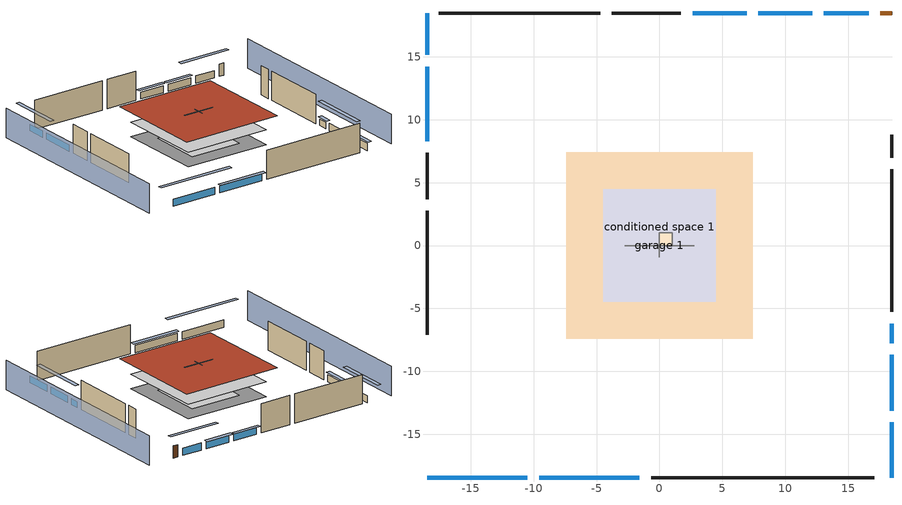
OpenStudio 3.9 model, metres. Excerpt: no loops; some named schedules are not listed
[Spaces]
conditioned space 1
 floor to garage 1 (Floor1 construction): -4.48,-4.48 -4.48,4.48 4.48,4.48 4.48,-4.48 z0
 floor foundation (Slab2 construction): -7.41,-7.41 -7.41,7.41 7.41,7.41 7.41,-7.41 z0
 floor adiabatic (AdiabaticFloorConstruction): -7.41,-7.41 -7.41,7.41 7.41,7.41 7.41,-7.41 z2.44
 wall outside (Wall3 construction): -0.67,-18.48 17.06,-18.48 z0:4.88
 wall outside (Wall4 construction): -18.48,2.77 -18.48,-7.08 z0:4.88
 wall outside (Wall7 construction): -4.71,18.48 -17.55,18.48 z0:4.88
 wall outside (Wall8 construction): 18.48,-5.28 18.48,6.06 z0:4.88
 wall outside (AdiabaticWallConstruction): -18.48,-18.48 -10.5,-18.48 / -9.58,-18.48 -1.6,-18.48 / 18.48,-13.12 18.48,-8.69 / 18.48,-18.48 18.48,-14.05 z0:1.19; -18.48,18.48 -18.48,15.15 z0:1.1; -18.48,14.22 -18.48,8.28 / 12.15,18.48 7.85,18.48 z0:1.16; 16.64,18.48 13.07,18.48 z0:1.22; 6.92,18.48 2.63,18.48 z0:1.13; 18.48,-7.76 18.48,-6.21 z0:1.04
 wall outside (AdiabaticWallConstruction 1): 18.48,18.48 17.57,18.48 z0:2.03
 wall to garage 1 (Wall5 construction): 2.74,0 -2.74,0 z0:4.88
 wall to garage 1 (Wall6 construction): 0,0.91 0,-0.91 z0:4.88
 window (WindowConstruction): -18.48,-18.48 -10.5,-18.48 z0:1.19
 window (WindowConstruction 1): -9.58,-18.48 -1.6,-18.48 z0:1.19
 window (WindowConstruction 2): -18.48,18.48 -18.48,15.15 z0:1.1
 window (WindowConstruction 3): -18.48,14.22 -18.48,8.28 z0:1.16
 window (WindowConstruction 4): 16.64,18.48 13.07,18.48 z0:1.22
 window (WindowConstruction 5): 12.15,18.48 7.85,18.48 z0:1.16
 window (WindowConstruction 6): 6.92,18.48 2.63,18.48 z0:1.13
 window (WindowConstruction 7): 18.48,-13.12 18.48,-8.69 z0:1.19
 window (WindowConstruction 8): 18.48,-7.76 18.48,-6.21 z0:1.04
 window (WindowConstruction 9): 18.48,-18.48 18.48,-14.05 z0:1.19
 door (Door): 18.48,18.48 17.57,18.48 z0:2.03
 ceiling adiabatic (AdiabaticFloorConstruction): 7.41,-7.41 7.41,7.41 -7.41,7.41 -7.41,-7.41 z2.44
 roof outside (Roof1 construction): -8.66,8.66 -8.66,-8.66 8.66,-8.66 8.66,8.66 z4.88
garage 1
 floor foundation (Slab1 construction): -4.48,-4.48 -4.48,4.48 4.48,4.48 4.48,-4.48 z0
 wall outside (Wall1 construction): -18.48,7.35 -18.48,3.7 z0:4.88
 wall outside (Wall2 construction): 1.7,18.48 -3.78,18.48 z0:4.88
 wall outside (Wall9 construction): 18.48,6.99 18.48,8.82 z0:4.88
central ac and furnace airloop ret air space
 floor adiabatic (AdiabaticConst): 0,0 0,1 1,1 1,0 z0
 wall adiabatic (AdiabaticConst): 0,1 0,0 1,0 1,1 0,1 z0:1
 ceiling adiabatic (AdiabaticConst): 1,0 1,1 0,1 0,0 z1
shading: 23.06,-18.48 23.06,18.48 / -23.06,18.48 -23.06,-18.48 z0:4.88; -7.76,-18.48 -21.23,-18.48 -21.23,-19.09 -7.76,-19.09 z3.93; -1.29,-18.48 -9.88,-18.48 -9.88,-19.09 -1.29,-19.09 z1.49; -18.48,12.4 -18.48,21.23 -19.09,21.23 -19.09,12.4 z3.84; -18.48,7.98 -18.48,14.52 -19.09,14.52 -19.09,7.98 z1.46; 10.33,18.48 19.38,18.48 19.38,19.09 10.33,19.09 z3.96; 7.54,18.48 12.45,18.48 12.45,19.09 7.54,19.09 z1.46; 2.33,18.48 7.22,18.48 7.22,19.09 2.33,19.09 z1.43; 18.48,-5.95 18.48,-15.87 19.09,-15.87 19.09,-5.95 z3.93; 18.48,-5.91 18.48,-8.07 19.09,-8.07 19.09,-5.91 z1.34; 18.48,-13.75 18.48,-18.79 19.09,-18.79 19.09,-13.75 z1.49
[Site]
Portland Intl Arpt_OR: Latitude {deg}=45.59; Longitude {deg}=-122.6; Time Zone {hr}=-8; Elevation {m}=33; Terrain=Suburbs; Keep Site Location Information=Yes
[Site:GroundTemperature:Shallow]
10.2558, 8.96328, 8.85977, 9.47314, 11.9355, 14.3863, 16.5111, 17.8571, 17.9714, 16.8767, 14.8061, 12.4304
[Site:WaterMainsTemperature]
Calculation Method=Schedule; Temperature Schedule=mains temperature schedule
[Building]
Building 1
[Material] Roughness=Rough
Name | Thickness {m} | Conductivity {W/m-K} | Density {kg/m3} | Specific Heat {J/kg-K} | Thermal Absorptance | Solar Absorptance | Visible Absorptance
asphalt or fiberglass shingles | 0.00635 | 0.162714 | 1121.4 | 1465.45 | 0.9 | 0.85 | 0.85
roof rigid ins | 0.103632 | 0.029427 | 32.04 | 1214.23 | 0.9 | 0.7 | 0.7
osb sheathing 0.75 in. | 0.01905 | 0.115458 | 512.64 | 1214.23 | 0.9 | 0.7 | 0.7
roof stud and cavity | 0.2032 | 0.161866 | 78.34581 | 1123.46 | 0.9 | 0.7 | 0.7
gypsum board | 0.0127 | 0.160291 | 801 | 837.4 | 0.9 | 0.6 | 0.6
composite shingle siding | 0.00635 | 0.162714 | 1121.4 | 1465.45 | 0.9 | 0.7 | 0.7
osb sheathing 0.5 in. | 0.0127 | 0.115458 | 512.64 | 1214.23 | 0.9 | 0.7 | 0.7
wall stud and cavity | 0.1397 | 0.348479 | 139.0536 | 1170.24 | 0.9 | 0.6 | 0.6
wall rigid ins | 0.051816 | 0.029427 | 32.04 | 1214.23 | 0.9 | 0.7 | 0.7
wall stud and cavity 1 | 0.1397 | 0.207325 | 139.0536 | 1170.24 | 0.9 | 0.7 | 0.7
wall rigid ins 1; wall rigid ins 2; interior horizontal ins; interior horizontal ins 1 | 0.051816 | 0.029427 | 32.04 | 1214.23
wall stud and cavity 2 | 0.1397 | 0.222524 | 139.0536 | 1170.24 | 0.9 | 0.7 | 0.7
floor stud and cavity | 0.1397 | 0.923637 | 92.3553 | 1139.71 | 0.9 | 0.7 | 0.7
floor covering | 0.0127 | 0.0433444 | 54.468 | 1339.84 | 0.9 | 0.6 | 0.6
interior vertical ins; interior vertical ins 1 | 0.025908 | 0.029427 | 32.04 | 1214.23
concrete 4.0 in. | 0.1016 | 1.803125 | 2242.8 | 837.4 | 0.9 | 0.7 | 0.7
floor covering 1 | 0.0127 | 0.0450781 | 54.468 | 1339.84 | 0.9 | 0.9 | 0.9
wood siding; wood siding 1 | 0.0254 | 0.102417 | 544.68 | 1172.36
wall rigid ins 3; floor rigid ins | 0.512978 | 0.029427 | 32.04 | 1214.23 | 0.9 | 0.7 | 0.7
wall stud and cavity 3 | 0.0889 | 0.380278 | 52.3479 | 1209.89 | 0.9 | 0.7 | 0.7
door material | 0.04445 | 0.0612267 | 512.64 | 1214.23 | 0.9 | 0.7 | 0.7
floor stud and cavity 1 | 0.1397 | 1.75129 | 37.0049 | 1207.88 | 0.9 | 0.7 | 0.7
wall stud and cavity 4 | 0.0889 | 0.391764 | 83.0341 | 1211.67 | 0.9 | 0.7 | 0.7
furniture material conditioned space 1; furniture material garage 1 | 0.1524 | 0.115458 | 640.8 | 1214.23 | 0.9 | 0.6 | 0.6
[Construction]
Roof1 construction: asphalt or fiberglass shingles, roof rigid ins, osb sheathing 0.75 in., roof stud and cavity, gypsum board
Wall1 construction; Wall2 construction; Wall9 construction: composite shingle siding, osb sheathing 0.5 in., wall stud and cavity
Wall3 construction; Wall4 construction; Wall7 construction; Wall8 construction: composite shingle siding, wall rigid ins, osb sheathing 0.5 in., wall stud and cavity 1, gypsum board
Wall5 construction: wall rigid ins 1, osb sheathing 0.5 in., wall stud and cavity 2, gypsum board
Wall6 construction: wall rigid ins 2, osb sheathing 0.5 in., wall stud and cavity 2, gypsum board
Floor1 construction: floor stud and cavity, osb sheathing 0.75 in., floor covering
Slab1 construction: concrete 4.0 in.
Slab2 construction: concrete 4.0 in., floor covering 1
WindowConstruction; WindowConstruction 1; WindowConstruction 2; WindowConstruction 3; WindowConstruction 4; WindowConstruction 5; WindowConstruction 6; WindowConstruction 7; WindowConstruction 8; WindowConstruction 9: WindowMaterial
AdiabaticWallConstruction: wood siding, wall rigid ins 3, wall stud and cavity 3, gypsum board
Door: door material
AdiabaticWallConstruction 1: wood siding 1, wall rigid ins 3, wall stud and cavity 3, gypsum board
AdiabaticFloorConstruction: floor stud and cavity 1, floor rigid ins, osb sheathing 0.75 in., floor covering
PartitionWallConstruction: gypsum board, wall stud and cavity 4, gypsum board
furniture construction conditioned space 1: furniture material conditioned space 1
furniture construction garage 1: furniture material garage 1
AdiabaticConst: Adiabatic
[WindowMaterial:SimpleGlazingSystem]
WindowMaterial: U-Factor {W/m2-K}=2.15764; Solar Heat Gain Coefficient=0.44
[Material:NoMass]
Adiabatic: Roughness=Rough; Thermal Resistance {m2-K/W}=176.1
[ThermalZone] Multiplier=1; Use Ideal Air Loads=No
Name | Volume {m3} | Thermostat
conditioned space | 1265.65 | conditioned space temperature setpoint
garage | 195.726
central ac and furnace airloop ret air zone | 1
[Sizing:Zone] Zone Cooling Design Supply Air Temperature Input Method=SupplyAirTemperature; Zone Cooling Design Supply Air Temperature {C}=14; Zone Cooling Design Supply Air Temperature Difference {deltaC}=11.11; Zone Heating Design Supply Air Temperature Input Method=SupplyAirTemperature; Zone Heating Design Supply Air Temperature {C}=40; Zone Heating Design Supply Air Temperature Difference {deltaC}=11.11; Zone Cooling Design Supply Air Humidity Ratio {kg-H2O/kg-air}=0.0085; Zone Heating Design Supply Air Humidity Ratio {kg-H2O/kg-air}=0.008; Cooling Design Air Flow Method=DesignDay; Heating Design Air Flow Method=DesignDay; Account for Dedicated Outdoor Air System=No; Dedicated Outdoor Air System Control Strategy=NeutralSupplyAir; Dedicated Outdoor Air Low Setpoint Temperature for Design {C}=autosize; Dedicated Outdoor Air High Setpoint Temperature for Design {C}=autosize; Zone Load Sizing Method=Sensible Load Only No Latent Load; Zone Latent Cooling Design Supply Air Humidity Ratio Input Method=HumidityRatioDifference; Zone Cooling Design Supply Air Humidity Ratio Difference {kgWater/kgDryAir}=0.005; Zone Latent Heating Design Supply Air Humidity Ratio Input Method=HumidityRatioDifference; Zone Humidification Design Supply Air Humidity Ratio Difference {kgWater/kgDryAir}=0.005; Sizing Option=Coincident
garage; central ac and furnace airloop ret air zone
[Space]
Name | Thermal Zone | Volume {m3}
conditioned space 1 | conditioned space | 1265.65
garage 1 | garage | 195.726
central ac and furnace airloop ret air space | central ac and furnace airloop ret air zone
[ThermostatSetpoint:DualSetpoint]
conditioned space temperature setpoint: Heating Setpoint Temperature Schedule=heating setpoint; Cooling Setpoint Temperature Schedule=cooling setpoint; Temperature Difference Between Cutout And Setpoint {deltaC}=0
[Foundation:Kiva] Interior Horizontal Insulation Depth {m}=0; Interior Horizontal Insulation Width {m}=0.6096; Interior Vertical Insulation Depth {m}=0.1016; Wall Height Above Grade {m}=0.1016; Wall Depth Below Slab {m}=0.2032
Name | Initial Indoor Air Temperature {C} | Interior Horizontal Insulation Material | Interior Vertical Insulation Material
Foundation Kiva 1 | 13.4258 | interior horizontal ins | interior vertical ins
Foundation Kiva 2 | 16.6667 | interior horizontal ins 1 | interior vertical ins 1
[Foundation:Kiva:Settings]
Soil Conductivity {W/m-K}=1.9041; Soil Density {kg/m3}=1842.3; Soil Specific Heat {J/kg-K}=418.7; Ground Solar Absorptivity=0.9; Ground Thermal Absorptivity=0.9; Ground Surface Roughness {m}=0.03; Far-Field Width {m}=40; Deep-Ground Boundary Condition=ZeroFlux; Deep-Ground Depth {m}=40; Minimum Cell Dimension {m}=0.2; Maximum Cell Growth Coefficient=3; Simulation Timestep=Timestep
[SurfaceProperty:ExposedFoundationPerimeter] Exposed Perimeter Calculation Method=TotalExposedPerimeter
Name | Total Exposed Perimeter {m}
Slab1 | 21.9456
Slab2 | 52.60848
[SurfaceProperty:IncidentSolarMultiplier] Incident Solar Multiplier=1; Incident Solar Multiplier Schedule=trans schedule winter=0.85 summer=0.7
Window1; Window2; Window3; Window4; Window5; Window6; Window7; Window8; Window9; Window10
[InternalMass:Definition] Design Level Calculation Method=SurfaceArea
Name | Construction | Surface Area {m2}
partition wall mass | PartitionWallConstruction | 519.049
furniture mass conditioned space 1 | furniture construction conditioned space 1 | 207.62
furniture mass garage 1 | furniture construction garage 1 | 8.02682
[InternalMass] Multiplier=1
Name | Internal Mass Definition | Space or SpaceType
partition wall mass | partition wall mass | conditioned space 1
furniture mass conditioned space 1 | furniture mass conditioned space 1 | conditioned space 1
furniture mass garage 1 | furniture mass garage 1 | garage 1
[Fan:SystemModel]
central ac and furnace supply fan: Availability Schedule=Always On Discrete; Design Maximum Air Flow Rate {m3/s}=0.649872; Speed Control Method=Discrete; Electric Power Minimum Flow Rate Fraction=0.2; Design Pressure Rise {Pa}=500; Motor Efficiency=1; Motor In Air Stream Fraction=1; Design Electric Power Consumption {W}=autosize; Design Power Sizing Method=PowerPerFlow; Electric Power Per Unit Flow Rate {W/(m3/s)}=1059.44; Electric Power Per Unit Flow Rate Per Unit Pressure {W-s/m3-Pa}=1.66667; Fan Total Efficiency=0.7; Motor Loss Radiative Fraction=0; Speed Flow Fraction 1=0.90487; Speed Electric Power Fraction 1=0.74089; Speed Flow Fraction 2=1; Speed Electric Power Fraction 2=1
[ElectricEquipment:Definition] Design Level Calculation Method=EquipmentLevel
Name | Design Level {W} | Fraction Latent | Fraction Radiant | Fraction Lost
ceiling fan | 17.6144 | 0 | 0.558 | 0
clothes washer | 655.218 | 0.03 | 0.162 | 0.7
clothes dryer | 3068.83 | 0.015 | 0.081 | 0.85
dishwasher | 573.606 | 0.3 | 0.18 | 0.4
fridge | 57.5342 | 0 | 0.6 | 0
freezer | 194.914 | 0 | 0.6 | 0
cooking range | 149.367 | 0.16 | 0.384 | 0.2
misc tv | 1837.41 | 0 | 0.6 | 0
misc plug loads | 1328.97 | 0.021 | 0.558 | 0.049
misc pool heater | 1604.12 | 0 | 0 | 1
misc pool pump | 1751.56 | 0 | 0 | 1
misc permanent spa heater | 736.793 | 0 | 0 | 1
misc permanent spa pump | 770.505 | 0 | 0 | 1
whole house fan; mech vent house fan | 0 | 0 | 0 | 1
mech vent house fan cfis | 0 | 0 | 0 | 0
mech vent range fan 0; mech vent bath fan 0 | 30 | 0 | 0 | 1
[ElectricEquipment]
Name | Electric Equipment Definition | Space or SpaceType | Schedule
ceiling fan | ceiling fan | conditioned space 1 | ceiling_fan
clothes washer | clothes washer | conditioned space 1 | clothes_washer
clothes dryer | clothes dryer | conditioned space 1 | clothes_dryer
dishwasher | dishwasher | conditioned space 1 | dishwasher
fridge | fridge | conditioned space 1 | fridge schedule
freezer | freezer | garage 1 | freezer schedule
cooking range | cooking range | conditioned space 1 | cooking_range
misc tv | misc tv | conditioned space 1 | plug_loads_tv
misc plug loads | misc plug loads | conditioned space 1 | plug_loads_other
misc pool heater | misc pool heater | conditioned space 1 | misc pool heater schedule
misc pool pump | misc pool pump | conditioned space 1 | misc pool pump schedule
misc permanent spa heater | misc permanent spa heater | conditioned space 1 | misc permanent spa heater schedule
misc permanent spa pump | misc permanent spa pump | conditioned space 1 | misc permanent spa pump schedule
whole house fan | whole house fan | conditioned space 1 | Always On Discrete
mech vent house fan | mech vent house fan | conditioned space 1 | mech vent house fan schedule
mech vent house fan cfis | mech vent house fan cfis | conditioned space 1 | mech vent house fan cfis schedule
mech vent range fan 0 | mech vent range fan 0 | conditioned space 1 | mech vent range fan 0 schedule
mech vent bath fan 0 | mech vent bath fan 0 | conditioned space 1 | mech vent bath fan 0 schedule
[EnergyManagementSystem:Actuator]
Name | Actuated Component | Actuated Component Type | Actuated Component Control Type | Zone or Space
water_heater_sens_act | water heater sens | OtherEquipment | Power Level | garage 1
water_heater_lat_act | water heater lat | OtherEquipment | Power Level | garage 1
water_heater_hpwh_ec_adj_act | water heater energy adjustment1 | OtherEquipment | Power Level | garage 1
central_ac_and_furnace_airloop_0_SupSensLkToCond_act | central ac and furnace airloop_0 SupSensLkToCond | OtherEquipment | Power Level | conditioned space 1
central_ac_and_furnace_airloop_0_SupLatLkToCond_act | central ac and furnace airloop_0 SupLatLkToCond | OtherEquipment | Power Level | conditioned space 1
central_ac_and_furnace_airloop_0_SupCondToLv_act | central ac and furnace airloop_0 SupCondToLv | OtherEquipment | Power Level | conditioned space 1
central_ac_and_furnace_airloop_0_RetCondToRP_act | central ac and furnace airloop_0 RetCondToRP | OtherEquipment | Power Level | central ac and furnace airloop ret air space
central_ac_and_furnace_airloop_0_RetSensLkToRP_act | central ac and furnace airloop_0 RetSensLkToRP | OtherEquipment | Power Level | central ac and furnace airloop ret air space
central_ac_and_furnace_airloop_0_RetLatLkToRP_act | central ac and furnace airloop_0 RetLatLkToRP | OtherEquipment | Power Level | central ac and furnace airloop ret air space
central_ac_and_furnace_airloop_0_SupCondToDZ_act | central ac and furnace airloop_0 SupCondToDZ | OtherEquipment | Power Level | garage 1
central_ac_and_furnace_airloop_0_RetCondToDZ_act | central ac and furnace airloop_0 RetCondToDZ | OtherEquipment | Power Level | garage 1
central_ac_and_furnace_airloop_0_SupSensLkToDZ_act | central ac and furnace airloop_0 SupSensLkToDZ | OtherEquipment | Power Level | garage 1
central_ac_and_furnace_airloop_0_SupLatLkToDZ_act | central ac and furnace airloop_0 SupLatLkToDZ | OtherEquipment | Power Level | garage 1
whole_house_fan_act | whole house fan | ElectricEquipment | Electricity Rate | conditioned space 1
mech_vent_house_fan_cfis_act | mech vent house fan cfis | ElectricEquipment | Electricity Rate | conditioned space 1
mech_vent_house_fan_sensible_load_act | mech vent house fan sensible load | OtherEquipment | Power Level | conditioned space 1
mech_vent_house_fan_latent_load_act | mech vent house fan latent load | OtherEquipment | Power Level | conditioned space 1
[OtherEquipment:Definition] Design Level Calculation Method=EquipmentLevel
Name | Design Level {W} | Fraction Latent | Fraction Radiant | Fraction Lost
water heater sens; central ac and furnace airloop_0 SupSensLkToCond; central ac and furnace airloop_0 SupCondToLv; central ac and furnace airloop_0 RetCondToRP; central ac and furnace airloop_0 RetSensLkToRP; central ac and furnace airloop_0 SupCondToDZ; central ac and furnace airloop_0 RetCondToDZ; central ac and furnace airloop_0 SupSensLkToDZ; mech vent house fan sensible load | 0 | 0 | 0 | 0
water heater lat; central ac and furnace airloop_0 SupLatLkToCond; central ac and furnace airloop_0 RetLatLkToRP; central ac and furnace airloop_0 SupLatLkToDZ; mech vent house fan latent load | 0 | 1 | 0 | 0
water heater energy adjustment1 | 0.01 | 0 | 0 | 1
clothes dryer 2 | 0 | 0.015 | 0.081 | 0.85
cooking range 2 | 4377.51 | 0.16 | 0.384 | 0.2
general water use sensible | -98.09 | 0 | 0.6 | 0
general water use latent | 99.529 | 1 | 0 | 0
[OtherEquipment]
Name | Other Equipment Definition | Space or SpaceType | Schedule | Fuel Type
water heater sens | water heater sens | garage 1 | Always On Discrete
water heater lat | water heater lat | garage 1 | Always On Discrete
water heater energy adjustment1 | water heater energy adjustment1 | garage 1 | Always On Discrete | Electricity
clothes dryer 1 | clothes dryer 2 | conditioned space 1 | clothes_dryer | Electricity
cooking range 1 | cooking range 2 | conditioned space 1 | cooking_range | NaturalGas
general water use sensible | general water use sensible | conditioned space 1 | general water use schedule
general water use latent | general water use latent | conditioned space 1 | general water use schedule
central ac and furnace airloop_0 SupSensLkToCond | central ac and furnace airloop_0 SupSensLkToCond | conditioned space 1 | Always On Discrete
central ac and furnace airloop_0 SupLatLkToCond | central ac and furnace airloop_0 SupLatLkToCond | conditioned space 1 | Always On Discrete
central ac and furnace airloop_0 SupCondToLv | central ac and furnace airloop_0 SupCondToLv | conditioned space 1 | Always On Discrete
central ac and furnace airloop_0 RetCondToRP | central ac and furnace airloop_0 RetCondToRP | central ac and furnace airloop ret air space | Always On Discrete
central ac and furnace airloop_0 RetSensLkToRP | central ac and furnace airloop_0 RetSensLkToRP | central ac and furnace airloop ret air space | Always On Discrete
central ac and furnace airloop_0 RetLatLkToRP | central ac and furnace airloop_0 RetLatLkToRP | central ac and furnace airloop ret air space | Always On Discrete
central ac and furnace airloop_0 SupCondToDZ | central ac and furnace airloop_0 SupCondToDZ | garage 1 | Always On Discrete
central ac and furnace airloop_0 RetCondToDZ | central ac and furnace airloop_0 RetCondToDZ | garage 1 | Always On Discrete
central ac and furnace airloop_0 SupSensLkToDZ | central ac and furnace airloop_0 SupSensLkToDZ | garage 1 | Always On Discrete
central ac and furnace airloop_0 SupLatLkToDZ | central ac and furnace airloop_0 SupLatLkToDZ | garage 1 | Always On Discrete
mech vent house fan sensible load | mech vent house fan sensible load | conditioned space 1 | Always On Discrete
mech vent house fan latent load | mech vent house fan latent load | conditioned space 1 | Always On Discrete
[WaterUse:Equipment:Definition]
Name | Peak Flow Rate {m3/s}
clothes washer | 2.55144e-06
dishwasher | 7.02643e-06
[Lights:Definition] Design Level Calculation Method=LightingLevel; Fraction Radiant=0.6; Fraction Visible=0.2; Return Air Fraction=0
Name | Lighting Level {W}
interior lighting | 901.985
garage lighting | 13.3403
[Lights] Fraction Replaceable=1
Name | Lights Definition | Space or SpaceType | Schedule
interior lighting | interior lighting | conditioned space 1 | lighting_interior
garage lighting | garage lighting | garage 1 | lighting_garage
[Exterior:Lights:Definition]
exterior lighting: Design Level {W}=21.8256
[Exterior:Lights]
exterior lighting: Exterior Lights Definition=exterior lighting; Schedule=exterior lighting schedule
[People:Definition]
occupants: Number of People Calculation Method=People; Number of People {people}=5; Fraction Radiant=0.314171; Sensible Heat Fraction=0.56303; Carbon Dioxide Generation Rate {m3/s-W}=0; Enable ASHRAE 55 Comfort Warnings=No; Mean Radiant Temperature Calculation Type=EnclosureAveraged
[People]
occupants: People Definition=occupants; Space or SpaceType=conditioned space 1; Number of People Schedule=occupants; Activity Level Schedule=occupants activity schedule; Multiplier=1
[ZoneMixing] Schedule=Always On Continuous; Design Flow Rate Calculation Method=Flow/Zone; Design Flow Rate {m3/s}=0
Name | Zone or Space | Source Zone or Space
central ac and furnace airloop_0 ZoneMixDZToCond mix | conditioned space | garage
central ac and furnace airloop_0 ZoneMixCondToDZ mix | garage | conditioned space
[SpaceInfiltration:DesignFlowRate] Schedule=Always On Discrete; Design Flow Rate Calculation Method=Flow/Space; Design Flow Rate {m3/s}=0
Name | Space or SpaceType
natural vent flow; whole house fan flow; infil flow | conditioned space 1
garage 1 duct leakage imbalance infil flow | garage 1
[SpaceInfiltration:EffectiveLeakageArea]
infil garage 1: Space or SpaceType=garage 1; Schedule=Always On Discrete; Effective Air Leakage Area {cm2}=122.327; Stack Coefficient=0.000129147; Wind Coefficient=4.38083e-05
[Schedule:Ruleset]
Name | Default Day Schedule
heating setpoint | heating setpoint default day
cooling setpoint | cooling setpoint default day
trans schedule winter=0.85 summer=0.7 | trans schedule winter=0.85 summer=0.7 default day
freezer schedule | freezer schedule default day
exterior lighting schedule | exterior lighting schedule default day
misc pool heater schedule | misc pool heater schedule default day
misc pool pump schedule | misc pool pump schedule default day
misc permanent spa heater schedule | misc permanent spa heater schedule default day
misc permanent spa pump schedule | misc permanent spa pump schedule default day
general water use schedule | general water use schedule default day
mech vent range fan 0 schedule | mech vent range fan 0 schedule default day
mech vent bath fan 0 schedule | mech vent bath fan 0 schedule default day
[Schedule:Day]
heating setpoint default day; cooling setpoint default day; trans schedule winter=0.85 summer=0.7 default day; freezer schedule default day; exterior lighting schedule default day; misc pool heater schedule default day; misc pool pump schedule default day; misc permanent spa heater schedule default day; misc permanent spa pump schedule default day; general water use schedule default day; mech vent range fan 0 schedule default day; mech vent bath fan 0 schedule default day: 24, 0, 0
heating setpoint day: 1, 0, 16.6667, 10, 0, 15, 24, 0, 16.6667
cooling setpoint day: 24, 0, 25.5556
trans schedule winter=0.85 summer=0.7 day; trans schedule winter=0.85 summer=0.7 day 2: 24, 0, 0.85
trans schedule winter=0.85 summer=0.7 day 1: 24, 0, 0.7
freezer schedule day; freezer schedule day 6: 1, 0, 0.610949, 2, 0, 0.595675, 3, 0, 0.580401, 4, 0, 0.565128, 6, 0, 0.549854, 7, 0, 0.580401, 8, 0, 0.610949, 10, 0, 0.626223, 12, 0, 0.610949, 15, 0, 0.641496, 16, 0, 0.626223, 17, 0, 0.672044, 18, 0, 0.733139, 19, 0, 0.763686, 20, 0, 0.733139, 21, 0, 0.717865, 22, 0, 0.702591, 23, 0, 0.672044, 24, 0, 0.626223
freezer schedule day 1: 1, 0, 0.609489, 2, 0, 0.594252, 3, 0, 0.579015, 4, 0, 0.563777, 6, 0, 0.54854, 7, 0, 0.579015, 8, 0, 0.609489, 10, 0, 0.624726, 12, 0, 0.609489, 15, 0, 0.639964, 16, 0, 0.624726, 17, 0, 0.670438, 18, 0, 0.731387, 19, 0, 0.761861, 20, 0, 0.731387, 21, 0, 0.71615, 22, 0, 0.700912, 23, 0, 0.670438, 24, 0, 0.624726
freezer schedule day 2: 1, 0, 0.791241, 2, 0, 0.77146, 3, 0, 0.751679, 4, 0, 0.731898, 6, 0, 0.712117, 7, 0, 0.751679, 8, 0, 0.791241, 10, 0, 0.811022, 12, 0, 0.791241, 15, 0, 0.830803, 16, 0, 0.811022, 17, 0, 0.870365, 18, 0, 0.949489, 19, 0, 0.989051, 20, 0, 0.949489, 21, 0, 0.929708, 22, 0, 0.909927, 23, 0, 0.870365, 24, 0, 0.811022
freezer schedule day 3: 1, 0, 0.8, 2, 0, 0.78, 3, 0, 0.76, 4, 0, 0.74, 6, 0, 0.72, 7, 0, 0.76, 8, 0, 0.8, 10, 0, 0.82, 12, 0, 0.8, 15, 0, 0.84, 16, 0, 0.82, 17, 0, 0.88, 18, 0, 0.96, 19, 0, 1, 20, 0, 0.96, 21, 0, 0.94, 22, 0, 0.92, 23, 0, 0.88, 24, 0, 0.82
freezer schedule day 4: 1, 0, 0.679562, 2, 0, 0.662573, 3, 0, 0.645584, 4, 0, 0.628595, 6, 0, 0.611606, 7, 0, 0.645584, 8, 0, 0.679562, 10, 0, 0.696551, 12, 0, 0.679562, 15, 0, 0.71354, 16, 0, 0.696551, 17, 0, 0.747518, 18, 0, 0.815474, 19, 0, 0.849453, 20, 0, 0.815474, 21, 0, 0.798485, 22, 0, 0.781496, 23, 0, 0.747518, 24, 0, 0.696551
freezer schedule day 5: 1, 0, 0.675182, 2, 0, 0.658303, 3, 0, 0.641423, 4, 0, 0.624544, 6, 0, 0.607664, 7, 0, 0.641423, 8, 0, 0.675182, 10, 0, 0.692062, 12, 0, 0.675182, 15, 0, 0.708942, 16, 0, 0.692062, 17, 0, 0.742701, 18, 0, 0.810219, 19, 0, 0.843978, 20, 0, 0.810219, 21, 0, 0.793339, 22, 0, 0.77646, 23, 0, 0.742701, 24, 0, 0.692062
exterior lighting schedule day: 1, 0, 0.566667, 3, 0, 0.524167, 5, 0, 0.495833, 6, 0, 0.5525, 7, 0, 0.623333, 8, 0, 0.580833, 9, 0, 0.439167, 10, 0, 0.354167, 12, 0, 0.34, 13, 0, 0.354167, 14, 0, 0.396667, 15, 0, 0.425, 16, 0, 0.495833, 17, 0, 0.623333, 18, 0, 0.793333, 19, 0, 0.906667, 20, 0, 0.963333, 21, 0, 0.991667, 22, 0, 0.920833, 23, 0, 0.793333, 24, 0, 0.665833
exterior lighting schedule day 1: 1, 0, 0.528571, 3, 0, 0.488929, 5, 0, 0.4625, 6, 0, 0.515357, 7, 0, 0.581429, 8, 0, 0.541786, 9, 0, 0.409643, 10, 0, 0.330357, 12, 0, 0.317143, 13, 0, 0.330357, 14, 0, 0.37, 15, 0, 0.396429, 16, 0, 0.4625, 17, 0, 0.581429, 18, 0, 0.74, 19, 0, 0.845714, 20, 0, 0.898571, 21, 0, 0.925, 22, 0, 0.858929, 23, 0, 0.74, 24, 0, 0.621071
exterior lighting schedule day 2: 1, 0, 0.485714, 3, 0, 0.449286, 5, 0, 0.425, 6, 0, 0.473571, 7, 0, 0.534286, 8, 0, 0.497857, 9, 0, 0.376429, 10, 0, 0.303571, 12, 0, 0.291429, 13, 0, 0.303571, 14, 0, 0.34, 15, 0, 0.364286, 16, 0, 0.425, 17, 0, 0.534286, 18, 0, 0.68, 19, 0, 0.777143, 20, 0, 0.825714, 21, 0, 0.85, 22, 0, 0.789286, 23, 0, 0.68, 24, 0, 0.570714
exterior lighting schedule day 3: 1, 0, 0.442857, 3, 0, 0.409643, 5, 0, 0.3875, 6, 0, 0.431786, 7, 0, 0.487143, 8, 0, 0.453929, 9, 0, 0.343214, 10, 0, 0.276786, 12, 0, 0.265714, 13, 0, 0.276786, 14, 0, 0.31, 15, 0, 0.332143, 16, 0, 0.3875, 17, 0, 0.487143, 18, 0, 0.62, 19, 0, 0.708571, 20, 0, 0.752857, 21, 0, 0.775, 22, 0, 0.719643, 23, 0, 0.62, 24, 0, 0.520357
exterior lighting schedule day 4: 1, 0, 0.4, 3, 0, 0.37, 5, 0, 0.35, 6, 0, 0.39, 7, 0, 0.44, 8, 0, 0.41, 9, 0, 0.31, 10, 0, 0.25, 12, 0, 0.24, 13, 0, 0.25, 14, 0, 0.28, 15, 0, 0.3, 16, 0, 0.35, 17, 0, 0.44, 18, 0, 0.56, 19, 0, 0.64, 20, 0, 0.68, 21, 0, 0.7, 22, 0, 0.65, 23, 0, 0.56, 24, 0, 0.47
exterior lighting schedule day 5: 1, 0, 0.380952, 3, 0, 0.352381, 5, 0, 0.333333, 6, 0, 0.371429, 7, 0, 0.419048, 8, 0, 0.390476, 9, 0, 0.295238, 10, 0, 0.238095, 12, 0, 0.228571, 13, 0, 0.238095, 14, 0, 0.266667, 15, 0, 0.285714, 16, 0, 0.333333, 17, 0, 0.419048, 18, 0, 0.533333, 19, 0, 0.609524, 20, 0, 0.647619, 21, 0, 0.666667, 22, 0, 0.619048, 23, 0, 0.533333, 24, 0, 0.447619
exterior lighting schedule day 6: 1, 0, 0.390476, 3, 0, 0.36119, 5, 0, 0.341667, 6, 0, 0.380714, 7, 0, 0.429524, 8, 0, 0.400238, 9, 0, 0.302619, 10, 0, 0.244048, 12, 0, 0.234286, 13, 0, 0.244048, 14, 0, 0.273333, 15, 0, 0.292857, 16, 0, 0.341667, 17, 0, 0.429524, 18, 0, 0.546667, 19, 0, 0.624762, 20, 0, 0.66381, 21, 0, 0.683333, 22, 0, 0.634524, 23, 0, 0.546667, 24, 0, 0.45881
exterior lighting schedule day 7: 1, 0, 0.419048, 3, 0, 0.387619, 5, 0, 0.366667, 6, 0, 0.408571, 7, 0, 0.460952, 8, 0, 0.429524, 9, 0, 0.324762, 10, 0, 0.261905, 12, 0, 0.251429, 13, 0, 0.261905, 14, 0, 0.293333, 15, 0, 0.314286, 16, 0, 0.366667, 17, 0, 0.460952, 18, 0, 0.586667, 19, 0, 0.670476, 20, 0, 0.712381, 21, 0, 0.733333, 22, 0, 0.680952, 23, 0, 0.586667, 24, 0, 0.492381
exterior lighting schedule day 8: 1, 0, 0.466667, 3, 0, 0.431667, 5, 0, 0.408333, 6, 0, 0.455, 7, 0, 0.513333, 8, 0, 0.478333, 9, 0, 0.361667, 10, 0, 0.291667, 12, 0, 0.28, 13, 0, 0.291667, 14, 0, 0.326667, 15, 0, 0.35, 16, 0, 0.408333, 17, 0, 0.513333, 18, 0, 0.653333, 19, 0, 0.746667, 20, 0, 0.793333, 21, 0, 0.816667, 22, 0, 0.758333, 23, 0, 0.653333, 24, 0, 0.548333
exterior lighting schedule day 9: 1, 0, 0.509524, 3, 0, 0.47131, 5, 0, 0.445833, 6, 0, 0.496786, 7, 0, 0.560476, 8, 0, 0.522262, 9, 0, 0.394881, 10, 0, 0.318452, 12, 0, 0.305714, 13, 0, 0.318452, 14, 0, 0.356667, 15, 0, 0.382143, 16, 0, 0.445833, 17, 0, 0.560476, 18, 0, 0.713333, 19, 0, 0.815238, 20, 0, 0.86619, 21, 0, 0.891667, 22, 0, 0.827976, 23, 0, 0.713333, 24, 0, 0.59869
exterior lighting schedule day 10: 1, 0, 0.552381, 3, 0, 0.510952, 5, 0, 0.483333, 6, 0, 0.538571, 7, 0, 0.607619, 8, 0, 0.56619, 9, 0, 0.428095, 10, 0, 0.345238, 12, 0, 0.331429, 13, 0, 0.345238, 14, 0, 0.386667, 15, 0, 0.414286, 16, 0, 0.483333, 17, 0, 0.607619, 18, 0, 0.773333, 19, 0, 0.88381, 20, 0, 0.939048, 21, 0, 0.966667, 22, 0, 0.897619, 23, 0, 0.773333, 24, 0, 0.649048
exterior lighting schedule day 11: 1, 0, 0.571429, 3, 0, 0.528571, 5, 0, 0.5, 6, 0, 0.557143, 7, 0, 0.628571, 8, 0, 0.585714, 9, 0, 0.442857, 10, 0, 0.357143, 12, 0, 0.342857, 13, 0, 0.357143, 14, 0, 0.4, 15, 0, 0.428571, 16, 0, 0.5, 17, 0, 0.628571, 18, 0, 0.8, 19, 0, 0.914286, 20, 0, 0.971429, 21, 0, 1, 22, 0, 0.928571, 23, 0, 0.8, 24, 0, 0.671429
misc pool heater schedule day; misc pool heater schedule day 10; misc pool pump schedule day; misc pool pump schedule day 10: 3, 0, 0.0234796, 4, 0, 0.0313062, 5, 0, 0.0626123, 6, 0, 0.117398, 7, 0, 0.20349, 8, 0, 0.344368, 9, 0, 0.657429, 10, 0, 0.947011, 11, 0, 0.993971, 12, 0, 0.947011, 13, 0, 0.939185, 14, 0, 0.704389, 15, 0, 0.586991, 16, 0, 0.477419, 17, 0, 0.289582, 18, 0, 0.18001, 19, 0, 0.101745, 20, 0, 0.0626123, 21, 0, 0.0313062, 24, 0, 0.0234796
misc pool heater schedule day 1; misc pool pump schedule day 1: 3, 0, 0.023622, 4, 0, 0.0314961, 5, 0, 0.0629921, 6, 0, 0.11811, 7, 0, 0.204724, 8, 0, 0.346457, 9, 0, 0.661417, 10, 0, 0.952756, 11, 0, 1, 12, 0, 0.952756, 13, 0, 0.944882, 14, 0, 0.708661, 15, 0, 0.590551, 16, 0, 0.480315, 17, 0, 0.291339, 18, 0, 0.181102, 19, 0, 0.102362, 20, 0, 0.0629921, 21, 0, 0.0314961, 24, 0, 0.023622
misc pool heater schedule day 2; misc pool heater schedule day 4; misc pool pump schedule day 2; misc pool pump schedule day 4: 3, 0, 0.0206108, 4, 0, 0.0274811, 5, 0, 0.0549621, 6, 0, 0.103054, 7, 0, 0.178627, 8, 0, 0.302292, 9, 0, 0.577102, 10, 0, 0.831302, 11, 0, 0.872524, 12, 0, 0.831302, 13, 0, 0.824432, 14, 0, 0.618324, 15, 0, 0.51527, 16, 0, 0.419086, 17, 0, 0.2542, 18, 0, 0.158016, 19, 0, 0.0893134, 20, 0, 0.0549621, 21, 0, 0.0274811, 24, 0, 0.0206108
misc pool heater schedule day 3; misc pool pump schedule day 3: 3, 0, 0.0205498, 4, 0, 0.0273997, 5, 0, 0.0547994, 6, 0, 0.102749, 7, 0, 0.178098, 8, 0, 0.301396, 9, 0, 0.575393, 10, 0, 0.82884, 11, 0, 0.86994, 12, 0, 0.82884, 13, 0, 0.82199, 14, 0, 0.616493, 15, 0, 0.513744, 16, 0, 0.417845, 17, 0, 0.253447, 18, 0, 0.157548, 19, 0, 0.0890489, 20, 0, 0.0547994, 21, 0, 0.0273997, 24, 0, 0.0205498
misc pool heater schedule day 5; misc pool heater schedule day 7; misc pool pump schedule day 5; misc pool pump schedule day 7: 3, 0, 0.0180675, 4, 0, 0.02409, 5, 0, 0.04818, 6, 0, 0.0903375, 7, 0, 0.156585, 8, 0, 0.26499, 9, 0, 0.50589, 10, 0, 0.728723, 11, 0, 0.764858, 12, 0, 0.728723, 13, 0, 0.7227, 14, 0, 0.542025, 15, 0, 0.451688, 16, 0, 0.367373, 17, 0, 0.222833, 18, 0, 0.138518, 19, 0, 0.0782925, 20, 0, 0.04818, 21, 0, 0.02409, 24, 0, 0.0180675
misc pool heater schedule day 6; misc pool pump schedule day 6: 3, 0, 0.0179658, 4, 0, 0.0239544, 5, 0, 0.0479087, 6, 0, 0.0898289, 7, 0, 0.155703, 8, 0, 0.263498, 9, 0, 0.503042, 10, 0, 0.72462, 11, 0, 0.760551, 12, 0, 0.72462, 13, 0, 0.718631, 14, 0, 0.538973, 15, 0, 0.449144, 16, 0, 0.365304, 17, 0, 0.221578, 18, 0, 0.137738, 19, 0, 0.0778517, 20, 0, 0.0479087, 21, 0, 0.0239544, 24, 0, 0.0179658
misc pool heater schedule day 8; misc pool pump schedule day 8: 3, 0, 0.0198987, 4, 0, 0.0265316, 5, 0, 0.0530631, 6, 0, 0.0994934, 7, 0, 0.172455, 8, 0, 0.291847, 9, 0, 0.557163, 10, 0, 0.80258, 11, 0, 0.842377, 12, 0, 0.80258, 13, 0, 0.795947, 14, 0, 0.59696, 15, 0, 0.497467, 16, 0, 0.404606, 17, 0, 0.245417, 18, 0, 0.152557, 19, 0, 0.0862276, 20, 0, 0.0530631, 21, 0, 0.0265316, 24, 0, 0.0198987
misc pool heater schedule day 9; misc pool pump schedule day 9: 3, 0, 0.0198173, 4, 0, 0.0264231, 5, 0, 0.0528461, 6, 0, 0.0990865, 7, 0, 0.17175, 8, 0, 0.290654, 9, 0, 0.554884, 10, 0, 0.799297, 11, 0, 0.838932, 12, 0, 0.799297, 13, 0, 0.792692, 14, 0, 0.594519, 15, 0, 0.495432, 16, 0, 0.402952, 17, 0, 0.244413, 18, 0, 0.151933, 19, 0, 0.0858749, 20, 0, 0.0528461, 21, 0, 0.0264231, 24, 0, 0.0198173
misc permanent spa heater schedule day; misc permanent spa heater schedule day 6: 1, 0, 0.145464, 2, 0, 0.175769, 3, 0, 0.145464, 4, 0, 0.175769, 5, 0, 0.284867, 6, 0, 0.406087, 7, 0, 0.345477, 9, 0, 0.145464, 10, 0, 0.115159, 11, 0, 0.090915, 14, 0, 0.084854, 15, 0, 0.145464, 16, 0, 0.351538, 17, 0, 0.763686, 18, 0, 0.739442, 19, 0, 0.412148, 20, 0, 0.369721, 21, 0, 0.309111, 22, 0, 0.260623, 24, 0, 0.145464
misc permanent spa heater schedule day 1: 1, 0, 0.145116, 2, 0, 0.175349, 3, 0, 0.145116, 4, 0, 0.175349, 5, 0, 0.284186, 6, 0, 0.405117, 7, 0, 0.344652, 9, 0, 0.145116, 10, 0, 0.114884, 11, 0, 0.0906978, 14, 0, 0.0846513, 15, 0, 0.145116, 16, 0, 0.350698, 17, 0, 0.761861, 18, 0, 0.737675, 19, 0, 0.411163, 20, 0, 0.368838, 21, 0, 0.308372, 22, 0, 0.26, 24, 0, 0.145116
misc permanent spa heater schedule day 2: 1, 0, 0.188391, 2, 0, 0.227639, 3, 0, 0.188391, 4, 0, 0.227639, 5, 0, 0.368932, 6, 0, 0.525924, 7, 0, 0.447428, 9, 0, 0.188391, 10, 0, 0.149143, 11, 0, 0.117744, 14, 0, 0.109895, 15, 0, 0.188391, 16, 0, 0.455277, 17, 0, 0.989051, 18, 0, 0.957653, 19, 0, 0.533774, 20, 0, 0.478826, 21, 0, 0.40033, 22, 0, 0.337533, 24, 0, 0.188391
misc permanent spa heater schedule day 3; misc permanent spa pump schedule day 5; misc permanent spa pump schedule day 7: 1, 0, 0.190476, 2, 0, 0.230159, 3, 0, 0.190476, 4, 0, 0.230159, 5, 0, 0.373016, 6, 0, 0.531746, 7, 0, 0.452381, 9, 0, 0.190476, 10, 0, 0.150794, 11, 0, 0.119048, 14, 0, 0.111111, 15, 0, 0.190476, 16, 0, 0.460317, 17, 0, 1, 18, 0, 0.968254, 19, 0, 0.539683, 20, 0, 0.484127, 21, 0, 0.404762, 22, 0, 0.34127, 24, 0, 0.190476
misc permanent spa heater schedule day 4: 1, 0, 0.1618, 2, 0, 0.195509, 3, 0, 0.1618, 4, 0, 0.195509, 5, 0, 0.316859, 6, 0, 0.451693, 7, 0, 0.384276, 9, 0, 0.1618, 10, 0, 0.128092, 11, 0, 0.101125, 14, 0, 0.0943836, 15, 0, 0.1618, 16, 0, 0.391018, 17, 0, 0.849453, 18, 0, 0.822486, 19, 0, 0.458435, 20, 0, 0.411243, 21, 0, 0.343826, 22, 0, 0.289893, 24, 0, 0.1618
misc permanent spa heater schedule day 5: 1, 0, 0.160758, 2, 0, 0.194249, 3, 0, 0.160758, 4, 0, 0.194249, 5, 0, 0.314817, 6, 0, 0.448782, 7, 0, 0.3818, 9, 0, 0.160758, 10, 0, 0.127267, 11, 0, 0.100474, 14, 0, 0.0937753, 15, 0, 0.160758, 16, 0, 0.388498, 17, 0, 0.843978, 18, 0, 0.817185, 19, 0, 0.45548, 20, 0, 0.408593, 21, 0, 0.34161, 22, 0, 0.288024, 24, 0, 0.160758
misc permanent spa pump schedule day; misc permanent spa pump schedule day 2; misc permanent spa pump schedule day 4; misc permanent spa pump schedule day 8; misc permanent spa pump schedule day 10: 1, 0, 0.151232, 2, 0, 0.182738, 3, 0, 0.151232, 4, 0, 0.182738, 5, 0, 0.296162, 6, 0, 0.422188, 7, 0, 0.359175, 9, 0, 0.151232, 10, 0, 0.119725, 11, 0, 0.0945197, 14, 0, 0.0882184, 15, 0, 0.151232, 16, 0, 0.365476, 17, 0, 0.793966, 18, 0, 0.76876, 19, 0, 0.428489, 20, 0, 0.38438, 21, 0, 0.321367, 22, 0, 0.270956, 24, 0, 0.151232
misc permanent spa pump schedule day 1: 1, 0, 0.152381, 2, 0, 0.184127, 3, 0, 0.152381, 4, 0, 0.184127, 5, 0, 0.298413, 6, 0, 0.425397, 7, 0, 0.361905, 9, 0, 0.152381, 10, 0, 0.120635, 11, 0, 0.0952381, 14, 0, 0.0888889, 15, 0, 0.152381, 16, 0, 0.368254, 17, 0, 0.8, 18, 0, 0.774603, 19, 0, 0.431746, 20, 0, 0.387302, 21, 0, 0.32381, 22, 0, 0.273016, 24, 0, 0.152381
misc permanent spa pump schedule day 3; misc permanent spa pump schedule day 9: 1, 0, 0.150246, 2, 0, 0.181548, 3, 0, 0.150246, 4, 0, 0.181548, 5, 0, 0.294232, 6, 0, 0.419438, 7, 0, 0.356835, 9, 0, 0.150246, 10, 0, 0.118945, 11, 0, 0.0939039, 14, 0, 0.0876437, 15, 0, 0.150246, 16, 0, 0.363095, 17, 0, 0.788793, 18, 0, 0.763752, 19, 0, 0.425698, 20, 0, 0.381876, 21, 0, 0.319273, 22, 0, 0.269191, 24, 0, 0.150246
misc permanent spa pump schedule day 6: 1, 0, 0.190148, 2, 0, 0.229762, 3, 0, 0.190148, 4, 0, 0.229762, 5, 0, 0.372373, 6, 0, 0.530829, 7, 0, 0.451601, 9, 0, 0.190148, 10, 0, 0.150534, 11, 0, 0.118842, 14, 0, 0.11092, 15, 0, 0.190148, 16, 0, 0.459524, 17, 0, 0.998276, 18, 0, 0.966585, 19, 0, 0.538752, 20, 0, 0.483292, 21, 0, 0.404064, 22, 0, 0.340681, 24, 0, 0.190148
general water use schedule day: 1, 0, 0.315068, 3, 0, 0.287671, 4, 0, 0.342466, 5, 0, 0.369863, 6, 0, 0.520548, 7, 0, 0.60274, 8, 0, 0.534247, 10, 0, 0.506849, 11, 0, 0.465753, 14, 0, 0.479452, 15, 0, 0.534247, 16, 0, 0.589041, 17, 0, 0.69863, 18, 0, 0.876712, 19, 0, 0.890411, 20, 0, 0.986301, 21, 0, 1, 22, 0, 0.863014, 23, 0, 0.616438, 24, 0, 0.465753
mech vent range fan 0 schedule day: 13, 0, 0, 14, 0, 1, 24, 0, 0
mech vent bath fan 0 schedule day: 6, 0, 0, 7, 0, 1, 24, 0, 0
[Schedule:Rule] Apply Sunday=Yes; Apply Monday=Yes; Apply Tuesday=Yes; Apply Wednesday=Yes; Apply Thursday=Yes; Apply Friday=Yes; Apply Saturday=Yes; Date Specification Type=DateRange; Start Day=1
Name | Schedule Ruleset | Rule Order | Day Schedule | Start Month | End Month | End Day
heating setpoint allday rule | heating setpoint | 0 | heating setpoint day | 1 | 12 | 31
cooling setpoint allday rule | cooling setpoint | 0 | cooling setpoint day | 1 | 12 | 31
trans schedule winter=0.85 summer=0.7 allday rule | trans schedule winter=0.85 summer=0.7 | 2 | trans schedule winter=0.85 summer=0.7 day | 1 | 5 | 31
trans schedule winter=0.85 summer=0.7 allday rule 1 | trans schedule winter=0.85 summer=0.7 | 1 | trans schedule winter=0.85 summer=0.7 day 1 | 6 | 9 | 30
trans schedule winter=0.85 summer=0.7 allday rule 2 | trans schedule winter=0.85 summer=0.7 | 0 | trans schedule winter=0.85 summer=0.7 day 2 | 10 | 12 | 31
freezer schedule allday rule | freezer schedule | 6 | freezer schedule day | 1 | 1 | 31
freezer schedule allday rule 1 | freezer schedule | 5 | freezer schedule day 1 | 2 | 2 | 28
freezer schedule allday rule 2 | freezer schedule | 4 | freezer schedule day 2 | 3 | 5 | 31
freezer schedule allday rule 3 | freezer schedule | 3 | freezer schedule day 3 | 6 | 9 | 30
freezer schedule allday rule 4 | freezer schedule | 2 | freezer schedule day 4 | 10 | 10 | 31
freezer schedule allday rule 5 | freezer schedule | 1 | freezer schedule day 5 | 11 | 11 | 30
freezer schedule allday rule 6 | freezer schedule | 0 | freezer schedule day 6 | 12 | 12 | 31
exterior lighting schedule allday rule | exterior lighting schedule | 11 | exterior lighting schedule day | 1 | 1 | 31
exterior lighting schedule allday rule 1 | exterior lighting schedule | 10 | exterior lighting schedule day 1 | 2 | 2 | 28
exterior lighting schedule allday rule 2 | exterior lighting schedule | 9 | exterior lighting schedule day 2 | 3 | 3 | 31
exterior lighting schedule allday rule 3 | exterior lighting schedule | 8 | exterior lighting schedule day 3 | 4 | 4 | 30
exterior lighting schedule allday rule 4 | exterior lighting schedule | 7 | exterior lighting schedule day 4 | 5 | 5 | 31
exterior lighting schedule allday rule 5 | exterior lighting schedule | 6 | exterior lighting schedule day 5 | 6 | 6 | 30
exterior lighting schedule allday rule 6 | exterior lighting schedule | 5 | exterior lighting schedule day 6 | 7 | 7 | 31
exterior lighting schedule allday rule 7 | exterior lighting schedule | 4 | exterior lighting schedule day 7 | 8 | 8 | 31
exterior lighting schedule allday rule 8 | exterior lighting schedule | 3 | exterior lighting schedule day 8 | 9 | 9 | 30
exterior lighting schedule allday rule 9 | exterior lighting schedule | 2 | exterior lighting schedule day 9 | 10 | 10 | 31
exterior lighting schedule allday rule 10 | exterior lighting schedule | 1 | exterior lighting schedule day 10 | 11 | 11 | 30
exterior lighting schedule allday rule 11 | exterior lighting schedule | 0 | exterior lighting schedule day 11 | 12 | 12 | 31
misc pool heater schedule allday rule | misc pool heater schedule | 10 | misc pool heater schedule day | 1 | 1 | 31
misc pool heater schedule allday rule 1 | misc pool heater schedule | 9 | misc pool heater schedule day 1 | 2 | 2 | 28
misc pool heater schedule allday rule 2 | misc pool heater schedule | 8 | misc pool heater schedule day 2 | 3 | 3 | 31
misc pool heater schedule allday rule 3 | misc pool heater schedule | 7 | misc pool heater schedule day 3 | 4 | 4 | 30
misc pool heater schedule allday rule 4 | misc pool heater schedule | 6 | misc pool heater schedule day 4 | 5 | 5 | 31
misc pool heater schedule allday rule 5 | misc pool heater schedule | 5 | misc pool heater schedule day 5 | 6 | 6 | 30
misc pool heater schedule allday rule 6 | misc pool heater schedule | 4 | misc pool heater schedule day 6 | 7 | 8 | 31
misc pool heater schedule allday rule 7 | misc pool heater schedule | 3 | misc pool heater schedule day 7 | 9 | 9 | 30
misc pool heater schedule allday rule 8 | misc pool heater schedule | 2 | misc pool heater schedule day 8 | 10 | 10 | 31
misc pool heater schedule allday rule 9 | misc pool heater schedule | 1 | misc pool heater schedule day 9 | 11 | 11 | 30
misc pool heater schedule allday rule 10 | misc pool heater schedule | 0 | misc pool heater schedule day 10 | 12 | 12 | 31
misc pool pump schedule allday rule | misc pool pump schedule | 10 | misc pool pump schedule day | 1 | 1 | 31
misc pool pump schedule allday rule 1 | misc pool pump schedule | 9 | misc pool pump schedule day 1 | 2 | 2 | 28
misc pool pump schedule allday rule 2 | misc pool pump schedule | 8 | misc pool pump schedule day 2 | 3 | 3 | 31
misc pool pump schedule allday rule 3 | misc pool pump schedule | 7 | misc pool pump schedule day 3 | 4 | 4 | 30
misc pool pump schedule allday rule 4 | misc pool pump schedule | 6 | misc pool pump schedule day 4 | 5 | 5 | 31
misc pool pump schedule allday rule 5 | misc pool pump schedule | 5 | misc pool pump schedule day 5 | 6 | 6 | 30
misc pool pump schedule allday rule 6 | misc pool pump schedule | 4 | misc pool pump schedule day 6 | 7 | 8 | 31
misc pool pump schedule allday rule 7 | misc pool pump schedule | 3 | misc pool pump schedule day 7 | 9 | 9 | 30
misc pool pump schedule allday rule 8 | misc pool pump schedule | 2 | misc pool pump schedule day 8 | 10 | 10 | 31
misc pool pump schedule allday rule 9 | misc pool pump schedule | 1 | misc pool pump schedule day 9 | 11 | 11 | 30
misc pool pump schedule allday rule 10 | misc pool pump schedule | 0 | misc pool pump schedule day 10 | 12 | 12 | 31
misc permanent spa heater schedule allday rule | misc permanent spa heater schedule | 6 | misc permanent spa heater schedule day | 1 | 1 | 31
misc permanent spa heater schedule allday rule 1 | misc permanent spa heater schedule | 5 | misc permanent spa heater schedule day 1 | 2 | 2 | 28
misc permanent spa heater schedule allday rule 2 | misc permanent spa heater schedule | 4 | misc permanent spa heater schedule day 2 | 3 | 5 | 31
misc permanent spa heater schedule allday rule 3 | misc permanent spa heater schedule | 3 | misc permanent spa heater schedule day 3 | 6 | 9 | 30
misc permanent spa heater schedule allday rule 4 | misc permanent spa heater schedule | 2 | misc permanent spa heater schedule day 4 | 10 | 10 | 31
misc permanent spa heater schedule allday rule 5 | misc permanent spa heater schedule | 1 | misc permanent spa heater schedule day 5 | 11 | 11 | 30
misc permanent spa heater schedule allday rule 6 | misc permanent spa heater schedule | 0 | misc permanent spa heater schedule day 6 | 12 | 12 | 31
misc permanent spa pump schedule allday rule | misc permanent spa pump schedule | 10 | misc permanent spa pump schedule day | 1 | 1 | 31
misc permanent spa pump schedule allday rule 1 | misc permanent spa pump schedule | 9 | misc permanent spa pump schedule day 1 | 2 | 2 | 28
misc permanent spa pump schedule allday rule 2 | misc permanent spa pump schedule | 8 | misc permanent spa pump schedule day 2 | 3 | 3 | 31
misc permanent spa pump schedule allday rule 3 | misc permanent spa pump schedule | 7 | misc permanent spa pump schedule day 3 | 4 | 4 | 30
misc permanent spa pump schedule allday rule 4 | misc permanent spa pump schedule | 6 | misc permanent spa pump schedule day 4 | 5 | 5 | 31
misc permanent spa pump schedule allday rule 5 | misc permanent spa pump schedule | 5 | misc permanent spa pump schedule day 5 | 6 | 6 | 30
misc permanent spa pump schedule allday rule 6 | misc permanent spa pump schedule | 4 | misc permanent spa pump schedule day 6 | 7 | 8 | 31
misc permanent spa pump schedule allday rule 7 | misc permanent spa pump schedule | 3 | misc permanent spa pump schedule day 7 | 9 | 9 | 30
misc permanent spa pump schedule allday rule 8 | misc permanent spa pump schedule | 2 | misc permanent spa pump schedule day 8 | 10 | 10 | 31
misc permanent spa pump schedule allday rule 9 | misc permanent spa pump schedule | 1 | misc permanent spa pump schedule day 9 | 11 | 11 | 30
misc permanent spa pump schedule allday rule 10 | misc permanent spa pump schedule | 0 | misc permanent spa pump schedule day 10 | 12 | 12 | 31
general water use schedule allday rule | general water use schedule | 0 | general water use schedule day | 1 | 12 | 31
mech vent range fan 0 schedule allday rule | mech vent range fan 0 schedule | 0 | mech vent range fan 0 schedule day | 1 | 12 | 31
mech vent bath fan 0 schedule allday rule | mech vent bath fan 0 schedule | 0 | mech vent bath fan 0 schedule day | 1 | 12 | 31
[Schedule:Constant]
Name | Value
Always On Discrete; Always On Continuous; mech vent house fan schedule; mech vent house fan cfis schedule | 1
fridge schedule | 0
occupants activity schedule | 117.228
[Schedule:File] External File=External File 1; Rows to Skip at Top=1; Number of Hours of Data=8760; Interpolate to Timestep=Yes; Minutes per Item=15; Translate File With Relative Path=Yes
Name | Column Number
ceiling_fan | 4
clothes_washer | 10
clothes_dryer | 11
dishwasher | 8
cooking_range | 12
lighting_interior | 5
lighting_garage | 6
plug_loads_tv | 3
plug_loads_other | 2
occupants | 1
[Schedule:FixedInterval]
mains temperature schedule: Interval Length {minutes}=1440; Start Month=1; Start Day=1; Value 1=13.0633; Value 2=13.0189; Value 3=12.975; Value 4=12.9328; Value 5=12.8917; Value 6=12.8517; Value 7=12.8122; Value 8=12.7744; Value 9=12.7378; Value 10=12.7017; Value 11=12.6672; Value 12=12.6339; Value 13=12.6017; Value 14=12.5706; Value 15=12.5411; Value 16=12.5122; Value 17=12.485; Value 18=12.4583; Value 19=12.4333; Value 20=12.41; Value 21=12.3872; Value 22=12.3661; Value 23=12.3456; Value 24=12.3272; Value 25=12.3094; Value 26=12.2933; Value 27=12.2783; Value 28=12.2644; Value 29=12.2517; Value 30=12.2406; Value 31=12.2306; Value 32=12.2222; Value 33=12.215; Value 34=12.2089; Value 35=12.2039; Value 36=12.2006; Value 37=12.1983; Value 38=12.1978; Value 39=12.1978; Value 40=12.2; Value 41=12.2028; Value 42=12.2072; Value 43=12.2128; Value 44=12.2194; Value 45=12.2278; Value 46=12.2372; Value 47=12.2483; Value 48=12.26; Value 49=12.2733; Value 50=12.2883; Value 51=12.3039; Value 52=12.3211; Value 53=12.3394; Value 54=12.3594; Value 55=12.38; Value 56=12.4022; Value 57=12.4256; Value 58=12.4506; Value 59=12.4761; Value 60=12.5033; Value 61=12.5317; Value 62=12.5611; Value 63=12.5917; Value 64=12.6233; Value 65=12.6567; Value 66=12.6906; Value 67=12.7261; Value 68=12.7628; Value 69=12.8; Value 70=12.8389; Value 71=12.8789; Value 72=12.9194; Value 73=12.9617; Value 74=13.0044; Value 75=13.0489; Value 76=13.0939; Value 77=13.14; Value 78=13.1872; Value 79=13.2356; Value 80=13.285; Value 81=13.335; Value 82=13.3861; Value 83=13.4383; Value 84=13.4911; Value 85=13.545; Value 86=13.6; Value 87=13.6556; Value 88=13.7122; Value 89=13.77; Value 90=13.8283; Value 91=13.8872; Value 92=13.9472; Value 93=14.0078; Value 94=14.0689; Value 95=14.1311; Value 96=14.1944; Value 97=14.2578; Value 98=14.3222; Value 99=14.3872; Value 100=14.4528; Value 101=14.5189; Value 102=14.5856; Value 103=14.6533; Value 104=14.7211; Value 105=14.7894; Value 106=14.8589; Value 107=14.9283; Value 108=14.9983; Value 109=15.0689; Value 110=15.14; Value 111=15.2111; Value 112=15.2833; Value 113=15.3556; Value 114=15.4278; Value 115=15.5006; Value 116=15.5739; Value 117=15.6478; Value 118=15.7211; Value 119=15.7956; Value 120=15.8694; Value 121=15.9439; Value 122=16.0189; Value 123=16.0939; Value 124=16.1689; Value 125=16.2439; Value 126=16.3189; Value 127=16.3944; Value 128=16.4694; Value 129=16.545; Value 130=16.6206; Value 131=16.6956; Value 132=16.7711; Value 133=16.8461; Value 134=16.9217; Value 135=16.9967; Value 136=17.0717; Value 137=17.1467; Value 138=17.2211; Value 139=17.2956; Value 140=17.37; Value 141=17.4439; Value 142=17.5178; Value 143=17.5911; Value 144=17.6644; Value 145=17.7372; Value 146=17.8094; Value 147=17.8817; Value 148=17.9533; Value 149=18.025; Value 150=18.0961; Value 151=18.1661; Value 152=18.2361; Value 153=18.3061; Value 154=18.375; Value 155=18.4433; Value 156=18.5111; Value 157=18.5789; Value 158=18.6456; Value 159=18.7117; Value 160=18.7772; Value 161=18.8417; Value 162=18.9061; Value 163=18.9694; Value 164=19.0322; Value 165=19.0944; Value 166=19.1556; Value 167=19.2167; Value 168=19.2761; Value 169=19.335; Value 170=19.3933; Value 171=19.4506; Value 172=19.5072; Value 173=19.5628; Value 174=19.6172; Value 175=19.6711; Value 176=19.7244; Value 177=19.7761; Value 178=19.8272; Value 179=19.8772; Value 180=19.9267; Value 181=19.9744; Value 182=20.0217; Value 183=20.0678; Value 184=20.1128; Value 185=20.1567; Value 186=20.1994; Value 187=20.2417; Value 188=20.2822; Value 189=20.3222; Value 190=20.3606; Value 191=20.3978; Value 192=20.4344; Value 193=20.4694; Value 194=20.5033; Value 195=20.5367; Value 196=20.5683; Value 197=20.5983; Value 198=20.6278; Value 199=20.6561; Value 200=20.6828; Value 201=20.7089; Value 202=20.7333; Value 203=20.7561; Value 204=20.7783; Value 205=20.7989; Value 206=20.8189; Value 207=20.8367; Value 208=20.8539; Value 209=20.8694; Value 210=20.8839; Value 211=20.8972; Value 212=20.9094; Value 213=20.92; Value 214=20.9289; Value 215=20.9372; Value 216=20.9439; Value 217=20.9494; Value 218=20.9533; Value 219=20.9567; Value 220=20.9578; Value 221=20.9583; Value 222=20.9572; Value 223=20.955; Value 224=20.9511; Value 225=20.9467; Value 226=20.94; Value 227=20.9328; Value 228=20.9239; Value 229=20.9139; Value 230=20.9028; Value 231=20.89; Value 232=20.8761; Value 233=20.8611; Value 234=20.8444; Value 235=20.8267; Value 236=20.8078; Value 237=20.7872; Value 238=20.7661; Value 239=20.7433; Value 240=20.7194; Value 241=20.6944; Value 242=20.6678; Value 243=20.64; Value 244=20.6111; Value 245=20.5811; Value 246=20.55; Value 247=20.5178; Value 248=20.4844; Value 249=20.4494; Value 250=20.4139; Value 251=20.3767; Value 252=20.3389; Value 253=20.2994; Value 254=20.2594; Value 255=20.2178; Value 256=20.1756; Value 257=20.1317; Value 258=20.0872; Value 259=20.0417; Value 260=19.995; Value 261=19.9472; Value 262=19.8983; Value 263=19.8489; Value 264=19.7983; Value 265=19.7467; Value 266=19.6944; Value 267=19.6406; Value 268=19.5867; Value 269=19.5311; Value 270=19.475; Value 271=19.4183; Value 272=19.3606; Value 273=19.3017; Value 274=19.2422; Value 275=19.1822; Value 276=19.1211; Value 277=19.0594; Value 278=18.9967; Value 279=18.9333; Value 280=18.8694; Value 281=18.805; Value 282=18.74; Value 283=18.6739; Value 284=18.6072; Value 285=18.5406; Value 286=18.4728; Value 287=18.4044; Value 288=18.3356; Value 289=18.2661; Value 290=18.1967; Value 291=18.1261; Value 292=18.0556; Value 293=17.9844; Value 294=17.9128; Value 295=17.8406; Value 296=17.7683; Value 297=17.6956; Value 298=17.6228; Value 299=17.5494; Value 300=17.4756; Value 301=17.4017; Value 302=17.3278; Value 303=17.2533; Value 304=17.1789; Value 305=17.1039; Value 306=17.0289; Value 307=16.9539; Value 308=16.8789; Value 309=16.8033; Value 310=16.7283; Value 311=16.6528; Value 312=16.5772; Value 313=16.5022; Value 314=16.4267; Value 315=16.3517; Value 316=16.2761; Value 317=16.2011; Value 318=16.1261; Value 319=16.0511; Value 320=15.9761; Value 321=15.9017; Value 322=15.8272; Value 323=15.7533; Value 324=15.6794; Value 325=15.6056; Value 326=15.5322; Value 327=15.4594; Value 328=15.3867; Value 329=15.3144; Value 330=15.2422; Value 331=15.1706; Value 332=15.0994; Value 333=15.0289; Value 334=14.9583; Value 335=14.8889; Value 336=14.8194; Value 337=14.7506; Value 338=14.6822; Value 339=14.6144; Value 340=14.5478; Value 341=14.4811; Value 342=14.415; Value 343=14.35; Value 344=14.2856; Value 345=14.2217; Value 346=14.1583; Value 347=14.0961; Value 348=14.0339; Value 349=13.9733; Value 350=13.9128; Value 351=13.8533; Value 352=13.795; Value 353=13.7372; Value 354=13.68; Value 355=13.6239; Value 356=13.5689; Value 357=13.5144; Value 358=13.4611; Value 359=13.4083; Value 360=13.3572; Value 361=13.3061; Value 362=13.2567; Value 363=13.2078; Value 364=13.1606; Value 365=13.1139
